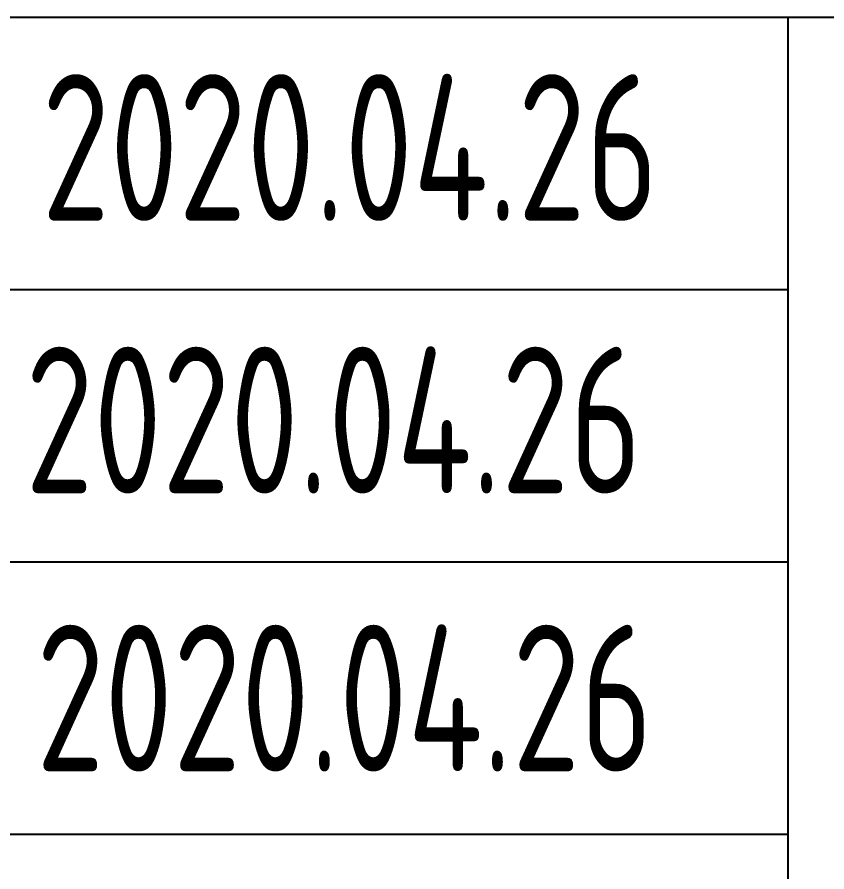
# Model space of a CAD drawing. Extents: x 4981409 to 5298492, y -444687 to -298607.
# Drawn here: x 5082890 to 5084823, y -351563 to -349523 of the extents above; entities that cross this region are included whole.
import ezdxf
from ezdxf.enums import TextEntityAlignment as Align

# ---------------------------------------------------------------- set-up
doc = ezdxf.new("R2010")
doc.units = 0
doc.header["$LTSCALE"] = 1000
doc.header["$MEASUREMENT"] = 0
doc.linetypes.add('2', pattern=[18.5, 12, -3, 0.5, -3])
doc.layers.get('0').update_dxf_attribs({"linetype": 'CONTINUOUS'})
doc.styles.add('sceie', font='sceie.shx', dxfattribs={"width": 0.7, "bigfont": 'sceic.shx'})

# ---------------------------------------------------------------- blocks, each defined once
blk = doc.blocks.new('qm')
at = {"style": 'sceie', "width": 0.8}
for p in [(-941169.6, -984626.3), (-941208.7, -985276.9), (-941182.6, -985940.5), (-941143.6, -986591.1), (-941130.5, -987189.7)]:
    blk.add_attdef('2020.04.26', text='', height=350, dxfattribs=at).set_placement(p, align=Align.MIDDLE)

msp = doc.modelspace()

# ---------------------------------------------------------------- linework, layer by layer
for p, q in [((5079230.3, -349522.7), (5097230.3, -349522.7)), ((5084730.3, -352772.7), (5084730.3, -349522.7)), ((5079230.3, -350172.7), (5084730.3, -350172.7)), ((5079230.3, -350822.7), (5084730.3, -350822.7)), ((5079230.3, -351472.7), (5084730.3, -351472.7))]:
    msp.add_line(p, q)

# ---------------------------------------------------------------- block references
at = {"color": 4, "linetype": '2'}
ref = msp.add_blockref('qm', (6024853.8, 634793), dxfattribs=at)
ref.add_attrib('2020.04.26', '2020.04.26', dxfattribs={"height": 350, "style": 'sceie', "width": 0.8}).set_placement((5083671.2, -351147.5), align=Align.MIDDLE)
ref.add_attrib('2020.04.26', '2020.04.26', dxfattribs={"height": 350, "style": 'sceie', "width": 0.8}).set_placement((5083645.1, -350483.9), align=Align.MIDDLE)
ref.add_attrib('2020.04.26', '2020.04.26', dxfattribs={"height": 350, "style": 'sceie', "width": 0.8}).set_placement((5083684.2, -349833.3), align=Align.MIDDLE)

doc.saveas('drawing.dxf')
